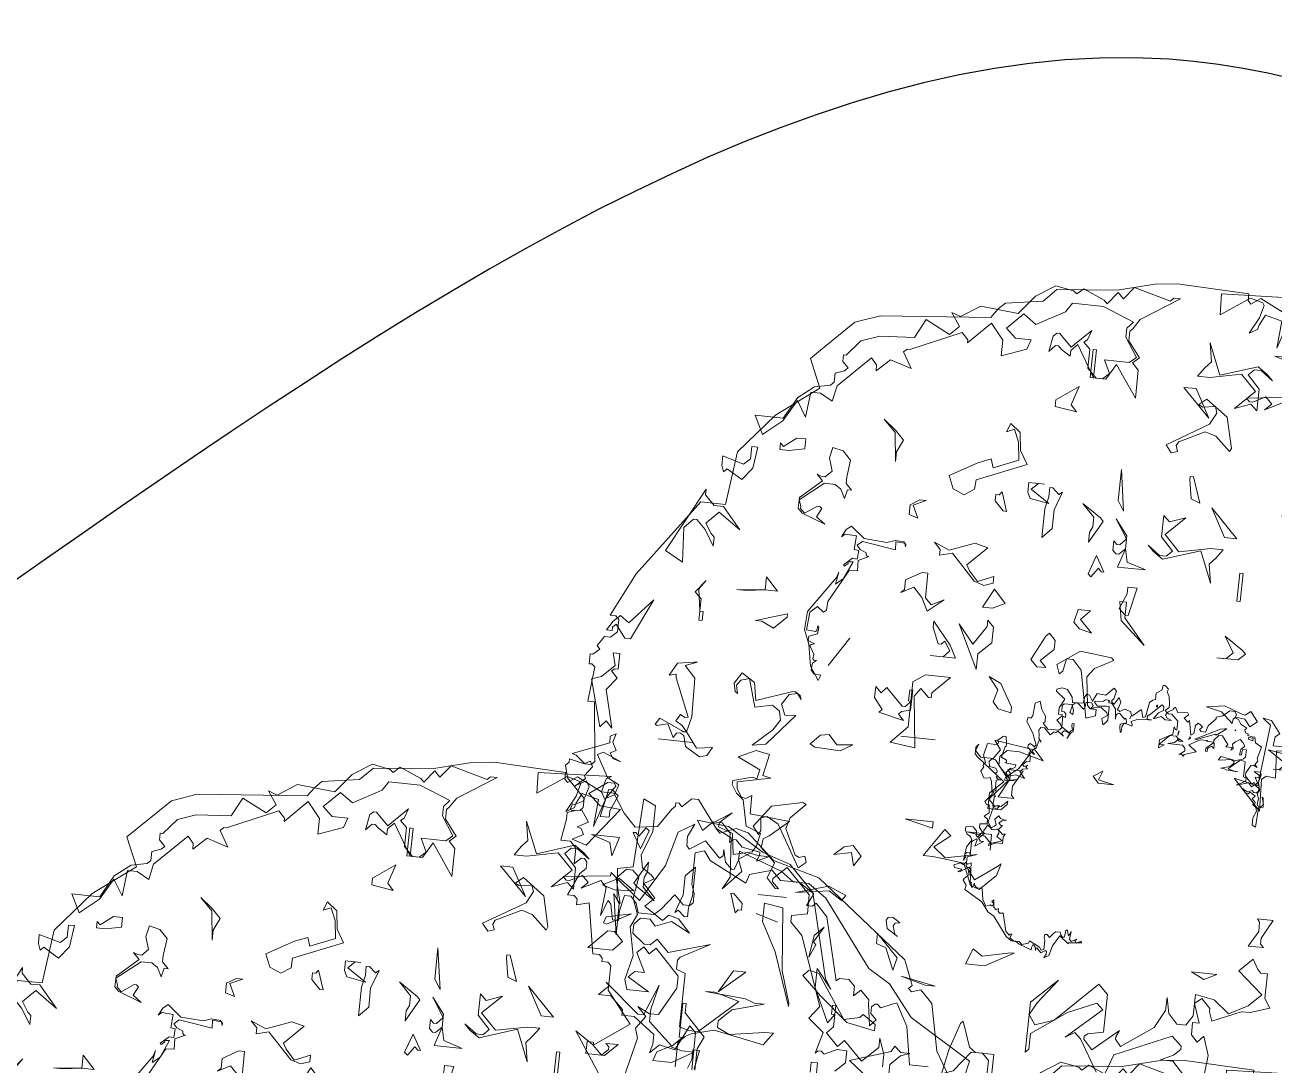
# Model space of a CAD drawing. Header units: metres. Extents: x 329311 to 330425, y 7396637 to 7397287.
# Drawn here: x 329863.161 to 329865.411, y 7397040.535 to 7397042.408 of the extents above; entities that cross this region are included whole.
import ezdxf

# ---------------------------------------------------------------- set-up
doc = ezdxf.new("R2010")
doc.units = ezdxf.units.M
doc.linetypes.add('CACHE2', pattern=[4.7625, 3.175, -1.5875])
doc.layers.get('0').update_dxf_attribs({"lineweight": 18})
doc.layers.add('ARBRE', color=251, linetype='Continuous', lineweight=13)
doc.layers.add('AXES+POTEAUX', color=6, linetype='CACHE2', lineweight=13)
doc.layers.add('VEGETAIS', color=3, linetype='Continuous')
pattern_1 = [(341.96263, (329827.33868, 7397103.38185), (0.0540704, 0.16604302), [0.127, -0.047625]), (71.96263, (329827.33868, 7397103.38185), (-0.16604302, 0.0540704), [0.127, -0.047625])]

# ---------------------------------------------------------------- blocks, each defined once
blk = doc.blocks.new('WMF26', base_point=(0, 0.001))
at = {"color": 85}
for points in [[(7.323, -0.184), (7.359, -0.221), (7.462, -0.147), (7.745, -0.286), (7.883, -0.286), (8.022, -0.496), (8.159, -0.636), (8.407, -0.605), (8.545, -0.395), (8.581, -0.358), (8.581, -0.322), (8.618, -0.322), (8.654, -0.358), (8.756, -0.257), (8.829, -0.257), (9.069, -0.569), (9.105, -0.605), (9.28, -0.533), (9.419, -0.569), (9.732, -0.846), (10.255, -0.984), (11.302, -1.792), (11.412, -2.069), (11.376, -2.105), (11.412, -2.141), (11.514, -2.105), (11.652, -2.243), (11.761, -2.767), (11.973, -3.116)], [(1.175, -9.717), (0.724, -9.055), (0.897, -9.164), (0.934, -9.193), (1.32, -8.917), (1.036, -8.567), (1.036, -8.291), (1, -8.255), (0.934, -8.255), (0.934, -8.218), (0.897, -8.181), (0.825, -8.181), (0.724, -7.621), (0.585, -7.658), (0.585, -7.592), (0.548, -7.556), (0.476, -7.556), (0.585, -7.308), (0.65, -7.243), (0.65, -7.17), (0.621, -7.133), (0.585, -7.133), (0.512, -7.206), (0.512, -7.032), (0.446, -6.959), (0.338, -6.959), (0.374, -6.719), (0.374, -6.646), (0.476, -6.61), (0.512, -6.61), (0.548, -6.573), (0.548, -6.471), (0.338, -6.26), (0.301, -6.122), (0.338, -6.085), (0.338, -6.049), (0.512, -6.085), (0.585, -6.085), (0.621, -6.049), (0.548, -5.387), (0.476, -5.387), (0.512, -5.002), (0.476, -4.972), (0.446, -4.972), (0.446, -4.863), (0.476, -4.863), (0.548, -4.797), (0.512, -4.761), (0.585, -4.652), (0.65, -4.652), (0.724, -4.587), (0.724, -4.448), (0.687, -4.412), (0.621, -4.412), (0.861, -3.924), (1.494, -3.051), (1.771, -3.051), (1.843, -2.454), (2.222, -2.003), (2.681, -1.654), (2.542, -1.334), (2.644, -1.232), (2.994, -0.883), (3.269, -0.781), (4.492, -0.672), (4.565, -0.569), (4.638, -0.496), (5.053, -0.431), (5.191, -0.286), (5.86, -0.221), (6.275, -0.111), (6.522, -0.082), (7.323, -0.111), (7.323, -0.184), (7.323, -0.184)]]:
    blk.add_lwpolyline(points, dxfattribs=at)
at = {"color": 63}
for points in [[(7.745, -0.286), (7.796, -0.374), (7.696, -0.678), (7.721, -0.375), (7.533, -0.326), (7.475, -0.444), (7.462, -0.493), (7.374, -0.544), (7.47, -0.362), (7.506, -0.223), (7.488, -0.192), (7.348, -0.155), (7.03, -0.375), (7.022, -0.143), (7.84, -0.103), (7.784, -0.136), (7.745, -0.286), (7.745, -0.286)], [(6.5, -0.246), (6.573, -0.246), (6.152, -0.522), (6.078, -0.631), (6.049, -0.661), (6.049, -0.77), (6.188, -0.944), (6.116, -1.009), (6.188, -1.083), (6.188, -1.396), (5.94, -1.046), (5.838, -1.221), (5.701, -1.221), (5.489, -0.871), (5.417, -0.944), (5.417, -1.009), (5.315, -0.944), (5.278, -0.908), (5.242, -0.908), (5.176, -0.981), (5.206, -0.806), (5.242, -0.77), (5.278, -0.77), (5.417, -0.908), (5.627, -0.697), (5.59, -0.806), (5.554, -0.835), (5.627, -0.908), (5.627, -1.119), (5.729, -1.221), (5.802, -1.221), (5.874, -1.155), (5.802, -1.009), (6.078, -1.009), (6.152, -0.944), (6.013, -0.734), (6.013, -0.631), (6.078, -0.558), (5.729, -0.42), (5.38, -0.42), (5.315, -0.522), (5.002, -0.697), (4.856, -0.594), (4.681, -0.77), (4.791, -0.871), (4.965, -0.871), (4.929, -0.981), (4.652, -1.083), (4.652, -0.908), (4.507, -0.734), (4.266, -0.981), (4.266, -0.944), (4.194, -0.871), (3.633, -1.119), (3.604, -1.119), (3.568, -1.155), (3.67, -1.33), (3.43, -1.257), (3.284, -1.396), (3.284, -1.33), (3.219, -1.257), (2.869, -1.606), (2.833, -1.781), (2.695, -1.708), (2.586, -1.708), (2.557, -1.992), (2.447, -1.817), (2.309, -2.057), (2.135, -2.203), (2.099, -2.232), (1.996, -2.029), (2.309, -2.029), (2.447, -1.781), (2.622, -1.643), (2.797, -1.606), (2.833, -1.57), (2.833, -1.469), (2.934, -1.432), (2.972, -1.396), (2.905, -1.33), (2.905, -1.257), (2.934, -1.257), (3.081, -1.083), (3.284, -1.009), (3.67, -0.981), (3.779, -0.77), (4.056, -0.908), (4.158, -0.806), (4.056, -0.661), (4.158, -0.697), (4.369, -0.558), (4.791, -0.594), (4.965, -0.384), (5.176, -0.246), (5.38, -0.282), (5.417, -0.311), (5.489, -0.246), (5.729, -0.347), (5.766, -0.384), (5.874, -0.246), (5.94, -0.311), (6.049, -0.173), (6.464, -0.282), (6.5, -0.246), (6.5, -0.246)], [(8.752, -0.781), (8.782, -0.817), (8.956, -0.708), (9.131, -0.883), (9.167, -0.853), (9.167, -0.781), (9.203, -0.919), (9.277, -0.991), (9.306, -0.991), (9.342, -0.883), (9.342, -0.781), (9.83, -0.955), (9.974, -1.057), (10.15, -1.057), (10.353, -1.203), (10.913, -1.931), (11.161, -2.076), (11.438, -2.425), (12.136, -2.84), (12.099, -3.014)], [(11.685, -2.949), (11.474, -2.949), (11.401, -2.527), (11.263, -2.279), (11.088, -2.353), (11.052, -2.317), (11.023, -2.317), (10.986, -2.353), (10.986, -2.425), (11.052, -2.491), (10.986, -2.563), (10.95, -2.317), (10.95, -2.279), (10.848, -2.178), (10.776, -2.25), (10.776, -2.141), (10.703, -2.076), (10.601, -2.076), (10.564, -2.105), (10.389, -1.406), (10.252, -1.268), (10.216, -1.304), (10.15, -1.304), (10.216, -1.167), (10.04, -1.057), (9.83, -1.057), (9.728, -0.955), (9.48, -1.027), (9.451, -1.13), (9.029, -0.919), (8.956, -0.817), (8.855, -0.853), (8.855, -1.203), (8.891, -1.304), (8.891, -1.406), (8.855, -1.442), (8.782, -1.442), (8.679, -1.34), (8.542, -1.516), (8.469, -1.582), (8.294, -1.582), (8.258, -1.479), (8.192, -1.406), (8.12, -1.406), (8.083, -1.582), (8.083, -1.69), (8.017, -1.69), (7.981, -1.516), (7.945, -1.479), (7.879, -1.654), (7.909, -1.34), (7.843, -1.268), (7.632, -1.377), (7.705, -1.304), (7.632, -1.232), (7.494, -1.304), (7.458, -1.304), (7.421, -1.268), (7.945, -1.203), (7.945, -1.167), (8.294, -1.442), (8.542, -1.027), (8.643, -0.643), (8.819, -0.533), (8.752, -0.679), (8.752, -0.781), (8.752, -0.781)], [(5.311, -1.508), (5.551, -1.334), (5.485, -1.545), (5.551, -1.618), (5.311, -1.581), (5.311, -1.508), (5.311, -1.508)], [(7.293, -1.88), (7.122, -1.724), (7.002, -1.689), (6.719, -1.829), (6.697, -1.875), (6.718, -1.937), (6.65, -1.961), (6.582, -1.877), (7.039, -1.6), (7.108, -1.467), (7.084, -1.398), (6.943, -1.417), (6.897, -1.395), (6.98, -1.326), (7.228, -1.502), (7.31, -1.843), (7.293, -1.88), (7.293, -1.88)], [(3.67, -2.131), (3.604, -2.268), (3.604, -2.379), (3.568, -2.057), (3.43, -1.92), (3.568, -2.029), (3.67, -2.131), (3.67, -2.131)], [(4.217, -2.468), (4.52, -2.296), (4.662, -2.238), (4.695, -2.332), (4.971, -2.219), (4.946, -2.019), (4.885, -1.882), (4.799, -1.918), (4.839, -1.823), (4.952, -1.911), (4.978, -2.111), (5.065, -2.258), (4.518, -2.486), (4.513, -2.593), (4.403, -2.665), (4.275, -2.612), (4.217, -2.468), (4.217, -2.468)], [(6.116, -2.203), (6.188, -2.662), (6.116, -2.552), (6.116, -2.203), (6.116, -2.203)], [(6.887, -2.235), (6.887, -2.199), (6.923, -2.199), (7.026, -2.483), (6.923, -2.447), (6.887, -2.235), (6.887, -2.235)], [(9.555, -2.114), (9.272, -2.362), (9.417, -2.114), (9.555, -2.114), (9.555, -2.114)], [(2.586, -2.342), (2.411, -2.379), (2.309, -2.379), (2.309, -2.305), (2.346, -2.342), (2.484, -2.232), (2.586, -2.232), (2.586, -2.342), (2.586, -2.342)], [(3.106, -2.415), (3.082, -2.607), (3.082, -2.677), (3.151, -2.747), (3.106, -2.747), (3.082, -2.845), (3.032, -2.747), (2.963, -2.701), (2.844, -2.701), (2.582, -2.914), (2.607, -2.983), (2.607, -3.008), (2.656, -3.057), (2.794, -2.963), (2.819, -2.963), (2.844, -2.983), (2.794, -3.082), (2.893, -3.152), (2.631, -3.057), (2.582, -3.008), (2.582, -2.889), (2.819, -2.677), (2.75, -2.607), (2.794, -2.627), (2.844, -2.627), (2.913, -2.558), (2.868, -2.415), (2.893, -2.295), (3.013, -2.321), (3.106, -2.415), (3.106, -2.415)], [(9.068, -3.26), (9.068, -2.845), (8.995, -2.772), (8.857, -3.055), (8.682, -3.019), (8.581, -3.121), (8.609, -3.019), (8.609, -2.91), (8.37, -2.736), (8.231, -2.736), (8.231, -2.67), (8.086, -2.532), (7.947, -2.532), (8.056, -2.423), (8.02, -2.387), (8.406, -2.706), (8.471, -2.706), (8.609, -2.357), (8.544, -2.634), (8.544, -2.772), (8.821, -3.019), (8.93, -2.91), (8.893, -2.91), (8.893, -2.532), (8.93, -2.532), (8.93, -2.634), (9.169, -2.882), (9.104, -3.019), (9.104, -3.26)], [(2.033, -2.618), (1.923, -2.756), (1.75, -2.654), (1.712, -2.691), (1.684, -2.618), (1.684, -2.516), (1.923, -2.582), (1.996, -2.516), (1.996, -2.379), (2.062, -2.379), (2.033, -2.618), (2.033, -2.618)], [(5.343, -2.589), (5.343, -2.487), (5.38, -2.487), (5.453, -2.552), (5.489, -2.523), (5.417, -2.728), (5.417, -2.938), (5.315, -3.047), (5.315, -2.728), (5.343, -2.589), (5.343, -2.589)], [(4.755, -2.698), (4.755, -2.625), (4.791, -2.625), (4.82, -2.589), (4.893, -2.8), (4.856, -2.8), (4.755, -2.698), (4.755, -2.698)], [(5.868, -2.873), (5.868, -2.764), (5.729, -2.625), (5.94, -2.764), (5.976, -2.8), (5.838, -3.047), (5.838, -2.938), (5.868, -2.873), (5.868, -2.873)], [(7.163, -2.523), (7.476, -2.836), (7.337, -2.836), (7.163, -2.523), (7.163, -2.523)], [(6.253, -3.076), (6.188, -3.143), (6.152, -3.143), (6.116, -3.106), (6.116, -3.003), (6.152, -3.04), (6.188, -3.04), (6.253, -2.967), (6.116, -2.756), (6.253, -2.931), (6.253, -3.076), (6.253, -3.076)], [(6.675, -3.15), (6.566, -3.076), (6.5, -3.011), (6.639, -3.112), (6.712, -3.112), (6.777, -3.047), (6.639, -2.902), (6.639, -2.662), (6.712, -2.728), (6.886, -2.662), (6.675, -2.873), (6.85, -3.047), (7.199, -2.975), (7.337, -2.975), (7.264, -3.076), (7.199, -3.15), (7.235, -3.36), (7.09, -3.011), (6.675, -3.15), (6.675, -3.15)], [(1.647, -3.076), (1.75, -3.076), (1.959, -3.316), (1.712, -3.143), (1.574, -3.28), (1.647, -3.39), (1.684, -3.426), (1.684, -3.527), (1.574, -3.353), (1.472, -3.251), (1.436, -3.251), (1.335, -3.353), (1.363, -3.739), (1.16, -3.63), (1.538, -2.902), (1.538, -2.967), (1.647, -3.076), (1.647, -3.076)], [(2.857, -4.5), (2.791, -4.345), (2.805, -4.14), (3.087, -3.732), (3.106, -3.667), (3.082, -3.805), (3.164, -3.735), (3.251, -3.539), (3.188, -3.545), (3.199, -3.56), (3.161, -3.595), (3.148, -3.581), (3.241, -3.499), (3.293, -3.503), (3.3, -3.404), (3.248, -3.399), (3.259, -3.247), (3.133, -3.239), (3.093, -3.273), (3.138, -3.189), (3.192, -3.143), (3.349, -3.267), (3.602, -3.284), (3.691, -3.251), (3.791, -3.258), (3.815, -3.286), (3.814, -3.312), (3.803, -3.272), (3.703, -3.265), (3.707, -3.355), (3.408, -3.311), (3.331, -3.302), (3.278, -3.349), (3.315, -3.391), (3.387, -3.423), (3.388, -3.446), (3.4, -3.46), (3.421, -3.461), (3.306, -3.517), (3.311, -3.632), (3.218, -3.638), (3.018, -4.005), (3.012, -4.104), (2.984, -4.129), (2.91, -4.074), (2.829, -4.145), (2.815, -4.344), (2.917, -4.354), (2.931, -4.341), (2.935, -4.289), (2.947, -4.303), (2.94, -4.378), (2.849, -4.413), (2.846, -4.46), (2.918, -4.491), (2.883, -4.502), (2.869, -4.514), (2.924, -4.605), (2.919, -4.657), (2.932, -4.671), (2.959, -4.673), (2.919, -4.708), (2.911, -4.783), (2.946, -4.823), (3.025, -4.829), (3.004, -4.891), (2.901, -4.743), (2.857, -4.5), (2.857, -4.5)], [(5.94, -3.186), (6.041, -3.36), (6.013, -3.36), (5.976, -3.324), (5.904, -3.426), (5.868, -3.397), (5.94, -3.186), (5.94, -3.186)], [(6.253, -3.076), (6.289, -3.222), (6.5, -3.288), (6.188, -3.288), (6.253, -3.076), (6.253, -3.076)], [(6.253, -3.746), (6.326, -3.572), (6.326, -3.498), (6.428, -3.498), (6.362, -3.811), (6.326, -3.811), (6.253, -3.746), (6.253, -3.746)], [(4.848, -3.677), (4.986, -3.823), (4.848, -3.888), (4.739, -3.888), (4.848, -3.677), (4.848, -3.677)], [(6.326, -3.841), (6.573, -4.125), (6.289, -3.877), (6.253, -3.666), (6.326, -3.666), (6.326, -3.841), (6.326, -3.841)], [(2.309, -3.949), (2.099, -3.978), (1.996, -3.978), (2.309, -3.949), (2.309, -3.805), (2.447, -3.949), (2.309, -3.949), (2.309, -3.949)], [(5.838, -3.913), (5.976, -4.052), (5.838, -4.015), (5.766, -3.949), (5.802, -3.805), (5.94, -3.805), (5.838, -3.913), (5.838, -3.913)], [(1.309, -9.513), (1.418, -9.062), (1.382, -8.953), (1.484, -8.814), (1.382, -8.713), (1.52, -8.778), (1.622, -8.778), (1.796, -8.465), (1.796, -8.327), (1.52, -8.043), (1.447, -8.115), (1.382, -8.043), (1.309, -8.115), (1.418, -8.327), (1.309, -8.327), (1.243, -8.393), (1.484, -8.538), (1.243, -8.538), (1.207, -8.429), (1.273, -8.152), (1.207, -7.84), (1.273, -7.694), (1.207, -7.519), (1.243, -7.279), (1.171, -7.206), (1.097, -7.206), (0.996, -7.315), (1.069, -7.592), (1.032, -7.556), (0.996, -7.206), (1.171, -7.17), (1.207, -6.405), (1.345, -6.471), (1.345, -6.755), (1.243, -7.032), (1.273, -7.17), (1.382, -7.243), (1.418, -7.279), (1.309, -7.344), (1.447, -7.491), (1.345, -7.592), (1.556, -7.73), (1.622, -7.664), (1.731, -7.694), (1.869, -7.84), (1.658, -7.73), (1.484, -7.803), (1.418, -7.73), (1.309, -7.73), (1.243, -7.803), (1.243, -7.905), (1.382, -8.014), (1.447, -8.014), (1.52, -7.942), (1.658, -8.079), (2.117, -7.942), (1.796, -8.115), (1.768, -8.152), (1.768, -8.255), (1.869, -8.291), (1.869, -8.887), (1.971, -8.917), (2.081, -8.917), (2.465, -8.567), (2.495, -8.538), (2.219, -8.465), (2.117, -8.465), (2.568, -8.502), (2.669, -8.538), (2.779, -8.538), (2.429, -8.641), (2.291, -8.778), (2.291, -8.851), (2.429, -8.917), (2.815, -8.851), (2.916, -8.851), (2.815, -8.989), (2.255, -8.887), (2.007, -8.953), (1.941, -8.989), (1.869, -9.062), (1.869, -9.338)], [(2.007, -9.338), (2.044, -9.237), (2.044, -9.128), (2.117, -9.128), (2.081, -9.338)], [(3.367, -9.237), (3.367, -9.128), (3.441, -9.128), (3.441, -9.237)], [(4.103, -9.302), (3.79, -9.062), (4.241, -8.917), (4.277, -8.851), (4.35, -8.917), (4.452, -8.917), (4.35, -8.953), (4.241, -9.062), (4.241, -9.164)], [(1.611, -4.262), (1.647, -4.262), (1.647, -4.364), (1.611, -4.364), (1.611, -4.125), (1.538, -4.052), (1.647, -3.913), (1.574, -4.015), (1.611, -4.262), (1.611, -4.262)], [(4.672, -4.31), (4.811, -4.099), (4.811, -4.027), (4.884, -4.099), (4.884, -4.273), (4.739, -4.412), (4.739, -4.587), (4.499, -4.099), (4.672, -4.31), (4.672, -4.31)], [(7.494, -4.177), (7.566, -4.104), (7.458, -3.929), (7.668, -4.068), (7.705, -4.104), (7.632, -4.177), (7.392, -4.177), (7.494, -4.177), (7.494, -4.177)], [(4.36, -4.485), (4.425, -4.412), (4.36, -4.31), (4.324, -4.346), (4.288, -4.346), (4.215, -4.172), (4.215, -4.099), (4.425, -4.346), (4.499, -4.485), (4.215, -4.485), (4.36, -4.485), (4.36, -4.485)], [(5.335, -4.412), (5.473, -4.136), (5.51, -4.099), (5.582, -4.172), (5.582, -4.273), (5.437, -4.412), (5.51, -4.485), (5.408, -4.485), (5.335, -4.412), (5.335, -4.412)], [(0.811, -4.648), (0.701, -4.503), (0.664, -4.54), (0.664, -4.576), (0.599, -4.576), (0.664, -4.474), (0.738, -4.401), (0.84, -4.474), (1.087, -4.19), (0.876, -4.648), (0.811, -4.648), (0.811, -4.648)], [(3.304, -4.387), (3.097, -4.713), (3.304, -4.387), (3.304, -4.387)], [(4.889, -6.482), (4.871, -6.442), (4.83, -6.422), (4.81, -6.382), (4.81, -6.342), (4.86, -6.332), (4.889, -6.332), (4.931, -6.372), (4.931, -6.422), (4.95, -6.442), (5, -6.382), (4.96, -6.332), (4.96, -6.292), (5.04, -6.282), (5.04, -6.232), (5, -6.2), (5.05, -6.16), (5.04, -6.069), (5.011, -6.069), (4.989, -6.04), (5.061, -5.948), (5.04, -5.808), (5.021, -5.768), (4.981, -5.779), (4.95, -5.779), (4.91, -5.707), (4.939, -5.656), (4.931, -5.646), (4.931, -5.627), (4.95, -5.606), (4.921, -5.527), (4.95, -5.395), (5.05, -5.395), (5.071, -5.376), (5.061, -5.345), (5.121, -5.295), (5.151, -5.295), (5.161, -5.376), (5.161, -5.406), (5.151, -5.406), (5.121, -5.527), (5.182, -5.556), (5.182, -5.577), (5.171, -5.588), (5.291, -5.596), (5.283, -5.627), (5.252, -5.646), (5.241, -5.646), (5.233, -5.638), (5.212, -5.667), (5.191, -5.689), (5.212, -5.729), (5.323, -5.638), (5.423, -5.477), (5.423, -5.445), (5.442, -5.426), (5.403, -5.387), (5.403, -5.366), (5.423, -5.345), (5.464, -5.366), (5.473, -5.376), (5.492, -5.356), (5.442, -5.225), (5.363, -5.104), (5.373, -5.054), (5.403, -5.063), (5.423, -5.035), (5.434, -4.892), (5.484, -4.863), (5.514, -4.953), (5.564, -5.024), (5.564, -5.085), (5.543, -5.104), (5.603, -5.164), (5.725, -5.164), (5.755, -5.135), (5.736, -5.093), (5.694, -5.054), (5.744, -5.003), (5.744, -4.984), (5.705, -4.984), (5.705, -4.913), (5.755, -4.812), (5.655, -4.732), (5.655, -4.712), (5.715, -4.69), (5.776, -4.701), (5.836, -4.783), (5.845, -4.842), (5.966, -4.834), (5.976, -4.762), (5.995, -4.732), (6.027, -4.741), (6.066, -4.802), (6.107, -4.712), (6.208, -4.722), (6.289, -4.632), (6.318, -4.662), (6.298, -4.751), (6.279, -4.772), (6.279, -4.791), (6.308, -4.812), (6.358, -4.732), (6.379, -4.783), (6.358, -4.853), (6.348, -4.863), (6.379, -4.884), (6.429, -4.853), (6.498, -4.873), (6.519, -4.923), (6.61, -4.842), (6.62, -4.842), (6.641, -4.923), (6.671, -4.913), (6.7, -4.751), (6.731, -4.722), (6.76, -4.712), (6.76, -4.64), (6.821, -4.601), (6.832, -4.55), (6.842, -4.54), (6.861, -4.55), (6.892, -4.582), (6.882, -4.611), (6.911, -4.662), (6.922, -4.751), (6.922, -4.783), (6.882, -4.822), (6.901, -4.842), (6.972, -4.802), (6.972, -4.791), (6.993, -4.772), (7.023, -4.834), (7.102, -4.822), (7.134, -4.822), (7.144, -4.834), (7.144, -4.842), (7.102, -4.884), (7.144, -4.923), (7.163, -4.903), (7.194, -5.063), (7.224, -5.043), (7.234, -4.953), (7.263, -4.923), (7.284, -4.934), (7.314, -4.963), (7.284, -4.993), (7.303, -5.013), (7.353, -5.013), (7.374, -4.942), (7.454, -4.853), (7.454, -4.834), (7.526, -4.812), (7.597, -4.751), (7.655, -4.751), (7.677, -4.783), (7.666, -4.822), (7.705, -4.834), (7.737, -4.884), (7.806, -4.923), (7.787, -4.942), (7.798, -4.974), (7.827, -4.984), (7.827, -5.003), (7.877, -5.013), (7.907, -5.013), (7.918, -5.074), (7.989, -5.114), (7.957, -5.244), (7.968, -5.276), (7.938, -5.315), (7.968, -5.345), (7.928, -5.326), (7.899, -5.326), (7.848, -5.416), (7.848, -5.456), (7.928, -5.538), (7.949, -5.516), (7.968, -5.538), (7.989, -5.516), (7.957, -5.456), (7.989, -5.456), (8.008, -5.437), (7.938, -5.395), (8.008, -5.395), (8.018, -5.426), (7.999, -5.506), (8.018, -5.596), (7.999, -5.638), (8.018, -5.689), (8.008, -5.757), (8.028, -5.779), (8.05, -5.779), (8.078, -5.748), (8.058, -5.667), (8.068, -5.678), (8.078, -5.779), (8.028, -5.79), (8.018, -6.009), (7.978, -5.99), (7.978, -5.908), (8.008, -5.829), (7.999, -5.79), (7.968, -5.768), (7.957, -5.757), (7.989, -5.739), (7.949, -5.697), (7.978, -5.667), (7.918, -5.627), (7.899, -5.646), (7.867, -5.638), (7.827, -5.596), (7.888, -5.627), (7.938, -5.606), (7.957, -5.627), (7.989, -5.627), (8.008, -5.606), (8.008, -5.577), (7.968, -5.546), (7.949, -5.546), (7.928, -5.566), (7.888, -5.527), (7.756, -5.566), (7.848, -5.516), (7.856, -5.506), (7.856, -5.477), (7.827, -5.466), (7.827, -5.295), (7.798, -5.287), (7.766, -5.287), (7.655, -5.387), (7.647, -5.395), (7.727, -5.416), (7.756, -5.416), (7.626, -5.406), (7.597, -5.395), (7.565, -5.395), (7.666, -5.366), (7.705, -5.326), (7.705, -5.305), (7.666, -5.287), (7.555, -5.305), (7.526, -5.305), (7.555, -5.265), (7.716, -5.295), (7.787, -5.276), (7.806, -5.265), (7.827, -5.244), (7.827, -5.164), (7.787, -5.164), (7.777, -5.193), (7.777, -5.225), (7.756, -5.225), (7.766, -5.164), (7.806, -5.124), (7.777, -5.085), (7.747, -5.054), (7.697, -5.085), (7.666, -5.114), (7.677, -5.164), (7.655, -5.185), (7.666, -5.154), (7.597, -5.154), (7.616, -5.124), (7.547, -5.035), (7.505, -5.035), (7.454, -5.093), (7.465, -5.143), (7.465, -5.185), (7.435, -5.164), (7.403, -5.185), (7.395, -5.193), (7.395, -5.225), (7.374, -5.225), (7.374, -5.193), (7.454, -5.124), (7.454, -5.114), (7.374, -5.114), (7.384, -5.104), (7.303, -5.104), (7.184, -5.175), (7.274, -5.244), (7.144, -5.287), (7.134, -5.305), (7.113, -5.287), (7.084, -5.287), (7.113, -5.276), (7.144, -5.244), (7.144, -5.214), (7.113, -5.185), (6.951, -5.185), (7.023, -5.164), (7.052, -5.135), (7.052, -5.114), (7.034, -5.093), (6.961, -5.093), (6.851, -5.204), (6.911, -5.204), (6.851, -5.244), (6.851, -5.154), (6.993, -5.074), (7.001, -4.993), (7.023, -5.024), (7.034, -5.024), (7.034, -4.923), (6.961, -4.853), (6.922, -4.853), (6.911, -4.842), (6.892, -4.873), (6.911, -4.903), (6.961, -4.923), (6.892, -4.923), (6.842, -4.892), (6.771, -4.923), (6.76, -4.923), (6.81, -4.853), (6.861, -4.822), (6.861, -4.783), (6.842, -4.762), (6.71, -4.892), (6.7, -4.892), (6.691, -4.903), (6.691, -4.934), (6.71, -4.942), (6.741, -4.942), (6.581, -4.953), (6.519, -4.984), (6.53, -5.013), (6.53, -5.035), (6.469, -5.013), (6.44, -5.013), (6.419, -5.054), (6.419, -5.114), (6.408, -5.114), (6.398, -5.054), (6.398, -5.024), (6.469, -5.003), (6.458, -4.963), (6.448, -4.953), (6.44, -4.963), (6.379, -4.903), (6.358, -4.913), (6.34, -4.934), (6.34, -4.974), (6.329, -4.863), (6.289, -4.812), (6.279, -4.802), (6.247, -4.802), (6.247, -4.791), (6.258, -4.783), (6.239, -4.772), (6.208, -4.772), (6.189, -4.791), (6.097, -4.802), (6.088, -4.812), (6.128, -4.853), (6.228, -4.842), (6.258, -4.842), (6.258, -4.993), (6.239, -5.024), (6.208, -5.054), (6.189, -4.984), (6.247, -4.942), (6.239, -4.913), (6.167, -4.863), (6.088, -4.873), (6.077, -4.884), (6.056, -4.884), (6.077, -4.853), (6.056, -4.822), (5.995, -4.822), (5.987, -4.884), (5.976, -4.892), (5.976, -4.903), (5.906, -4.842), (5.876, -4.842), (5.845, -4.873), (5.865, -4.923), (5.865, -4.974), (5.826, -4.953), (5.845, -4.884), (5.845, -4.863), (5.755, -4.863), (5.736, -4.884), (5.736, -4.953), (5.765, -4.953), (5.786, -4.974), (5.786, -5.013), (5.755, -5.003), (5.755, -5.124), (5.836, -5.175), (5.845, -5.175), (5.876, -5.143), (5.865, -5.104), (5.865, -5.074), (5.887, -5.074), (5.887, -5.164), (5.865, -5.175), (5.826, -5.244), (5.845, -5.204), (5.845, -5.185), (5.794, -5.164), (5.786, -5.164), (5.765, -5.185), (5.765, -5.204), (5.786, -5.225), (5.715, -5.175), (5.694, -5.193), (5.675, -5.185), (5.636, -5.225), (5.564, -5.154), (5.524, -5.154), (5.503, -5.185), (5.514, -5.244), (5.514, -5.276), (5.543, -5.315), (5.524, -5.287), (5.492, -5.395), (5.484, -5.387), (5.453, -5.426), (5.484, -5.456), (5.473, -5.456), (5.453, -5.437), (5.434, -5.456), (5.442, -5.516), (5.442, -5.546), (5.403, -5.546), (5.363, -5.588), (5.384, -5.606), (5.423, -5.588), (5.403, -5.606), (5.423, -5.627), (5.373, -5.638), (5.342, -5.667), (5.384, -5.718), (5.403, -5.739), (5.302, -5.707), (5.222, -5.729), (5.202, -5.748), (5.202, -5.757), (5.222, -5.779), (5.313, -5.757), (5.273, -5.779), (5.182, -5.779), (5.191, -5.748), (5.202, -5.739), (5.061, -5.566), (5.021, -5.556), (4.989, -5.588), (5, -5.646), (5.071, -5.656), (5.09, -5.689), (5.09, -5.707), (5.082, -5.707), (5.071, -5.718), (5.1, -5.739), (5.09, -5.748), (5.09, -5.757), (5.111, -5.779), (5.14, -5.779), (5.09, -5.79), (5.09, -5.869), (5.1, -5.879), (5.1, -5.908), (5.082, -5.908), (5.071, -5.919), (5.1, -5.969), (5.09, -5.969), (5.082, -6.049), (5.082, -6.08), (5.09, -6.09), (5.132, -6.069), (5.161, -6.069), (5.132, -6.1), (5.09, -6.1), (5.05, -6.26), (5.071, -6.3), (5.09, -6.321), (5.121, -6.3), (5.14, -6.282), (5.121, -6.221), (5.161, -6.181), (5.182, -6.21), (5.222, -6.221), (5.252, -6.221), (5.202, -6.232), (5.171, -6.26), (5.191, -6.282), (5.212, -6.282), (5.191, -6.311), (5.171, -6.332), (5.222, -6.382), (5.252, -6.372), (5.233, -6.411), (5.233, -6.482), (5.161, -6.482), (5.082, -6.523), (5.082, -6.501), (5.212, -6.461), (5.222, -6.451), (5.161, -6.411), (5.182, -6.372), (5.182, -6.35), (5.161, -6.332), (5.132, -6.342), (5.1, -6.342), (5.05, -6.292), (5.011, -6.361), (5.011, -6.382), (5.021, -6.392), (4.96, -6.451), (4.989, -6.482), (5.021, -6.482), (4.931, -6.544), (4.95, -6.472), (4.939, -6.461), (4.91, -6.482), (4.889, -6.501), (4.889, -6.652), (4.881, -6.624), (4.849, -6.624), (4.83, -6.644), (4.839, -6.674), (4.821, -6.713), (4.839, -6.563), (4.889, -6.482), (4.889, -6.482)], [(4.052, -5.301), (4.052, -4.796), (4.183, -4.704), (4.466, -4.704), (4.275, -4.895), (4.275, -4.954), (4.243, -4.954), (4.15, -4.863), (4.085, -4.954), (4.15, -5.524), (3.87, -5.491), (4.052, -5.301), (4.052, -5.301)], [(0.774, -4.998), (0.738, -4.998), (0.701, -5.027), (0.774, -5.1), (0.664, -5.237), (0.774, -5.659), (0.701, -5.587), (0.636, -5.659), (0.49, -5.136), (0.599, -5.1), (0.738, -4.961), (0.701, -4.823), (0.774, -4.823), (0.774, -4.998), (0.774, -4.998)], [(1.644, -5.44), (1.605, -5.613), (1.735, -5.783), (1.911, -5.757), (1.856, -5.852), (1.776, -5.874), (1.61, -5.777), (1.577, -5.658), (1.532, -5.631), (1.493, -5.642), (1.464, -5.693), (1.386, -5.547), (1.268, -5.579), (1.247, -5.567), (1.291, -5.492), (1.547, -5.606), (1.567, -5.617), (1.605, -5.613), (1.548, -5.547), (1.473, -5.503), (1.517, -5.427), (1.567, -5.456), (1.605, -5.451), (1.427, -5.026), (1.421, -4.988), (1.344, -5.005), (1.426, -4.864), (1.605, -4.833), (1.643, -4.828), (1.511, -4.88), (1.632, -5.009), (1.644, -5.44), (1.644, -5.44)], [(6.792, -4.791), (6.782, -4.791), (6.782, -4.772), (6.792, -4.772), (6.792, -4.791), (6.792, -4.791)], [(2.348, -5.686), (2.558, -5.492), (2.632, -5.375), (2.61, -5.275), (2.524, -5.219), (2.333, -5.262), (2.238, -4.951), (2.144, -4.977), (2.104, -5.039), (2.125, -5.128), (2.094, -5.11), (2.074, -5.019), (2.152, -4.896), (2.3, -4.99), (2.337, -5.187), (2.719, -5.05), (2.758, -5.041), (2.82, -5.08), (2.835, -5.124), (2.789, -5.061), (2.699, -5.081), (2.625, -5.197), (2.672, -5.314), (2.796, -5.307), (2.495, -5.658), (2.348, -5.686), (2.348, -5.686)], [(3.746, -5.138), (3.648, -5.014), (3.648, -4.89), (3.713, -4.956), (3.772, -4.89), (3.963, -5.079), (3.996, -5.079), (4.061, -5.014), (4.028, -5.014), (4.028, -4.89), (4.061, -4.89), (4.061, -5.112), (3.963, -5.138), (3.93, -5.171), (3.996, -5.236), (3.713, -5.171), (3.746, -5.138), (3.746, -5.138)], [(6.498, -4.953), (6.508, -4.923), (6.498, -4.953), (6.498, -4.953)], [(7.515, -4.963), (7.565, -4.953), (7.586, -4.953), (7.476, -5.035), (7.465, -5.024), (7.263, -5.104), (7.244, -5.104), (7.515, -4.963), (7.515, -4.963)], [(7.686, -4.963), (7.677, -4.953), (7.686, -4.963), (7.686, -4.963)], [(7.062, -5.035), (7.052, -5.085), (7.052, -5.035), (7.062, -5.035), (7.062, -5.035)], [(7.062, -5.135), (7.062, -5.114), (7.113, -5.143), (7.073, -5.143), (7.062, -5.135), (7.062, -5.135)], [(7.184, -5.085), (7.194, -5.093), (7.174, -5.114), (7.184, -5.104), (7.184, -5.085), (7.184, -5.085)], [(7.837, -5.024), (7.888, -5.024), (7.888, -5.054), (7.837, -5.043), (7.837, -5.024), (7.837, -5.024)], [(3.044, -5.636), (2.989, -5.601), (3.091, -5.494), (3.187, -5.478), (3.284, -5.583), (3.46, -5.566), (3.329, -5.646), (3.044, -5.636), (3.044, -5.636)], [(5.242, -5.762), (5.242, -5.697), (5.206, -5.659), (5.38, -5.659), (5.278, -5.835), (5.278, -5.936), (5.307, -5.972), (5.133, -5.972), (5.242, -5.762), (5.242, -5.762)], [(6.16, -5.631), (6.261, -5.566), (6.225, -5.668), (6.4, -5.705), (6.225, -5.705), (6.16, -5.631), (6.16, -5.631)], [(0.582, -6.871), (0.548, -6.807), (0.504, -6.794), (0.624, -6.729), (0.535, -6.601), (0.429, -6.618), (0.405, -6.61), (0.426, -6.542), (0.45, -6.549), (0.538, -6.501), (0.588, -6.335), (0.554, -6.272), (0.432, -6.341), (0.54, -6.246), (0.524, -6.215), (0.602, -6.111), (0.573, -6.049), (0.51, -6.083), (0.408, -5.999), (0.364, -5.986), (0.768, -5.826), (0.764, -5.75), (0.827, -5.716), (0.799, -5.813), (0.846, -5.902), (0.783, -5.936), (0.818, -5.995), (0.911, -6.023), (0.709, -5.935), (0.645, -5.969), (0.78, -6.212), (0.914, -6.279), (0.878, -6.396), (0.784, -6.447), (0.882, -6.296), (0.865, -6.264), (0.79, -6.268), (0.592, -6.41), (0.732, -6.533), (0.961, -6.549), (0.622, -6.984), (0.461, -6.936), (0.582, -6.871), (0.582, -6.871)], [(1.298, -5.725), (1.684, -5.725), (1.298, -5.725), (1.298, -5.725)], [(3.012, -6.279), (2.853, -6.447), (2.817, -6.568), (2.951, -6.852), (2.997, -6.876), (3.059, -6.854), (3.082, -6.923), (2.998, -6.991), (2.727, -6.529), (2.596, -6.457), (2.527, -6.48), (2.543, -6.621), (2.52, -6.667), (2.453, -6.582), (2.632, -6.338), (2.975, -6.261), (3.012, -6.279), (3.012, -6.279)], [(3.572, -6.759), (3.38, -6.801), (3.485, -6.703), (3.58, -6.678), (3.683, -6.787), (3.609, -6.903), (3.572, -6.759), (3.572, -6.759)], [(5.845, -7.629), (5.836, -7.619), (5.786, -7.65), (5.736, -7.6), (5.725, -7.608), (5.725, -7.629), (5.715, -7.589), (5.694, -7.569), (5.686, -7.569), (5.675, -7.6), (5.675, -7.629), (5.534, -7.579), (5.492, -7.55), (5.442, -7.55), (5.384, -7.508), (5.222, -7.298), (5.151, -7.256), (5.071, -7.155), (4.871, -7.036), (4.881, -6.986), (4.839, -6.936), (4.849, -6.914), (4.9, -6.864), (4.889, -6.834), (4.91, -6.814), (4.91, -6.803), (4.889, -6.784), (4.789, -6.845), (4.77, -6.845), (4.81, -6.824), (4.81, -6.814), (4.729, -6.803), (4.719, -6.774), (4.789, -6.745), (4.83, -6.764), (4.849, -6.734), (4.871, -6.753), (4.91, -6.734), (4.921, -6.955), (4.931, -6.946), (4.939, -6.997), (4.95, -7.005), (4.971, -6.955), (4.971, -6.976), (5, -7.005), (5.061, -7.005), (5.082, -7.126), (5.121, -7.197), (5.171, -7.176), (5.182, -7.187), (5.191, -7.187), (5.202, -7.176), (5.202, -7.155), (5.182, -7.137), (5.202, -7.116), (5.212, -7.187), (5.212, -7.197), (5.241, -7.226), (5.263, -7.206), (5.263, -7.237), (5.283, -7.256), (5.313, -7.256), (5.323, -7.248), (5.373, -7.449), (5.413, -7.489), (5.423, -7.478), (5.442, -7.478), (5.423, -7.519), (5.473, -7.55), (5.534, -7.55), (5.564, -7.579), (5.636, -7.558), (5.644, -7.528), (5.765, -7.589), (5.786, -7.619), (5.815, -7.608), (5.815, -7.508), (5.805, -7.478), (5.805, -7.449), (5.815, -7.439), (5.836, -7.439), (5.865, -7.468), (5.906, -7.418), (5.926, -7.399), (5.976, -7.399), (5.987, -7.428), (6.006, -7.449), (6.027, -7.449), (6.037, -7.399), (6.037, -7.368), (6.056, -7.368), (6.066, -7.418), (6.077, -7.428), (6.097, -7.378), (6.088, -7.468), (6.107, -7.489), (6.167, -7.458), (6.147, -7.478), (6.167, -7.5), (6.208, -7.478), (6.218, -7.478), (6.228, -7.489), (6.077, -7.508), (6.077, -7.519), (5.976, -7.439), (5.906, -7.558), (5.876, -7.669), (5.826, -7.7), (5.845, -7.658), (5.845, -7.629), (5.845, -7.629)], [(3.37, -7.209), (2.999, -7.265), (3.359, -7.159), (3.557, -7.241), (3.518, -7.302), (3.37, -7.209), (3.37, -7.209)], [(1.028, -7.314), (1.205, -7.435), (0.989, -7.447), (0.85, -7.405), (1.028, -7.314), (1.028, -7.314)], [(4.177, -7.636), (4.054, -7.558), (4.034, -7.467), (4.053, -7.437), (4.103, -7.426), (4.189, -7.481), (4.139, -7.491), (4.12, -7.523), (4.145, -7.616), (4.177, -7.636), (4.177, -7.636)], [(0.927, -7.754), (1.204, -7.693), (0.941, -7.835), (0.906, -7.825), (0.927, -7.754), (0.927, -7.754)], [(3.349, -8.135), (3.681, -8.618), (3.855, -8.575), (3.889, -8.537), (4.032, -8.634), (4.034, -8.707), (3.719, -8.646), (3.396, -8.381), (3.176, -8.178), (3.239, -8.11), (3.349, -8.135), (3.349, -8.135)]]:
    blk.add_lwpolyline(points, dxfattribs=at)
at = {"color": 106}
for points in [[(7.934, -0.311), (7.861, -0.486), (7.861, -0.558), (7.759, -0.558), (7.825, -0.246), (7.861, -0.246), (7.934, -0.311), (7.934, -0.311)], [(9.607, -0.77), (9.92, -0.871), (10.204, -1.155), (10.444, -2.094), (10.517, -2.203), (10.342, -1.992), (10.342, -2.203), (10.517, -2.582), (10.59, -2.48), (10.553, -2.48), (10.553, -2.379), (10.59, -2.379), (10.59, -2.618), (10.517, -2.691), (10.655, -2.829), (10.728, -2.756), (10.939, -2.967), (11.114, -2.793), (11.114, -2.691), (11.179, -2.866), (11.179, -3.003)], [(10.655, -3.106), (10.765, -3.003), (10.765, -2.866), (10.655, -2.866), (10.517, -2.931), (10.481, -2.902), (10.444, -2.902), (10.415, -2.931), (10.481, -2.691), (10.306, -2.552), (10.415, -2.407), (10.132, -1.643), (9.993, -1.505), (9.993, -1.432), (10.168, -1.396), (10.168, -1.185), (9.891, -0.908), (9.746, -1.046), (9.746, -1.083), (9.819, -1.155), (9.783, -1.155), (9.68, -1.046), (9.746, -0.871), (9.68, -0.806), (9.542, -0.871), (9.571, -0.806), (9.571, -0.77), (9.368, -0.734), (9.295, -0.661), (9.259, -0.661), (9.221, -0.697), (9.221, -0.594), (9.12, -0.486), (9.018, -0.486), (8.909, -0.594), (8.844, -0.486), (9.192, -0.522), (9.607, -0.77), (9.607, -0.77)], [(8.246, -0.871), (8.145, -0.697), (8.174, -0.697), (8.21, -0.734), (8.283, -0.631), (8.32, -0.661), (8.246, -0.871), (8.246, -0.871)], [(7.512, -0.908), (7.621, -0.981), (7.686, -1.046), (7.548, -0.944), (7.476, -0.944), (7.41, -1.009), (7.548, -1.155), (7.548, -1.396), (7.476, -1.33), (7.3, -1.396), (7.512, -1.185), (7.337, -1.009), (6.988, -1.083), (6.85, -1.083), (6.922, -0.981), (6.988, -0.908), (6.951, -0.697), (7.097, -1.046), (7.512, -0.908), (7.512, -0.908)], [(7.934, -0.981), (7.898, -0.835), (7.686, -0.77), (7.999, -0.77), (7.934, -0.981), (7.934, -0.981)], [(5.701, -1.221), (5.664, -1.221), (5.664, -0.908), (5.701, -0.908), (5.701, -1.221), (5.701, -1.221)], [(8.32, -1.185), (8.32, -1.293), (8.458, -1.432), (8.246, -1.293), (8.21, -1.257), (8.349, -1.009), (8.349, -1.119), (8.32, -1.185), (8.32, -1.185)], [(8.844, -1.469), (8.844, -1.57), (8.808, -1.57), (8.734, -1.505), (8.698, -1.534), (8.77, -1.33), (8.77, -1.119), (8.873, -1.009), (8.873, -1.33), (8.844, -1.469), (8.844, -1.469)], [(7.025, -1.534), (6.712, -1.221), (6.85, -1.221), (7.025, -1.534), (7.025, -1.534)], [(9.433, -1.358), (9.433, -1.432), (9.397, -1.432), (9.368, -1.469), (9.295, -1.257), (9.331, -1.257), (9.433, -1.358), (9.433, -1.358)], [(9.956, -2.057), (10.066, -2.407), (10.066, -2.444), (9.855, -1.853), (9.68, -1.534), (9.68, -1.33), (9.891, -1.358), (9.956, -2.057), (9.956, -2.057)], [(8.073, -1.853), (7.999, -1.396), (8.073, -1.505), (8.073, -1.853), (8.073, -1.853)], [(11.179, -1.92), (11.078, -1.68), (10.968, -1.643), (10.968, -1.534), (11.216, -1.781), (11.179, -1.92), (11.179, -1.92)], [(5.105, -2.563), (5.105, -2.454), (5.28, -2.454), (5.214, -2.454), (5.141, -2.527), (5.352, -2.665), (5.141, -2.629), (5.105, -2.563), (5.105, -2.563)], [(3.816, -2.84), (3.919, -2.775), (3.991, -2.775), (3.853, -2.84), (3.919, -2.978), (3.816, -2.949), (3.816, -2.84), (3.816, -2.84)], [(4.341, -3.328), (4.202, -3.364), (4.202, -3.298), (4.13, -3.226), (4.304, -3.298), (4.581, -3.19), (4.726, -3.226), (4.515, -3.437), (4.551, -3.502), (4.653, -3.612), (4.829, -3.538), (4.829, -3.612), (4.726, -3.648), (4.617, -3.612), (4.341, -3.328), (4.341, -3.328)], [(7.548, -3.215), (7.585, -3.215), (7.585, -3.527), (7.548, -3.527), (7.548, -3.215), (7.548, -3.215)], [(3.955, -3.749), (3.816, -3.823), (3.853, -3.786), (3.853, -3.677), (4.028, -3.576), (4.094, -3.576), (4.094, -3.851), (4.166, -3.924), (4.304, -3.851), (4.13, -3.997), (4.056, -3.851), (3.955, -3.749), (3.955, -3.749)], [(2.447, -4.364), (2.309, -4.299), (2.237, -4.299), (2.586, -4.19), (2.586, -4.226), (2.447, -4.364), (2.447, -4.364)], [(6.253, -4.328), (6.049, -4.438), (5.976, -4.54), (6.013, -4.853), (6.049, -4.889), (6.116, -4.889), (6.116, -4.961), (6.013, -4.998), (5.904, -4.474), (5.802, -4.364), (5.729, -4.364), (5.701, -4.503), (5.664, -4.54), (5.627, -4.438), (5.874, -4.262), (6.224, -4.299), (6.253, -4.328), (6.253, -4.328)], [(5.176, -4.961), (5.176, -5.027), (5.03, -4.998), (4.965, -4.925), (5.002, -4.786), (4.893, -4.648), (5.03, -4.713), (5.176, -4.961), (5.176, -4.961)], [(7.728, -4.768), (7.774, -4.778), (7.831, -4.732), (7.918, -4.84), (7.838, -4.904), (7.775, -4.824), (7.672, -4.813), (7.644, -4.837), (7.639, -4.888), (7.506, -4.77), (7.334, -4.732), (7.534, -4.701), (7.728, -4.768), (7.728, -4.768)], [(8.18, -4.945), (8.13, -4.986), (8.12, -5.088), (8.343, -5.086), (8.371, -5.063), (8.35, -5.21), (8.401, -5.216), (8.437, -5.365), (8.285, -5.132), (8.161, -5.139), (8.18, -5.441), (8.078, -5.431), (8.027, -5.472), (8.042, -5.825), (7.725, -5.492), (7.943, -5.54), (7.994, -5.546), (8.066, -4.861), (7.975, -4.793), (8.071, -4.809), (8.18, -4.945), (8.18, -4.945)], [(8.32, -5.237), (8.32, -5.347), (8.145, -5.347), (8.21, -5.347), (8.283, -5.275), (8.073, -5.136), (8.283, -5.172), (8.32, -5.237), (8.32, -5.237)], [(3.983, -5.412), (4.369, -5.412), (3.983, -5.412), (3.983, -5.412)], [(5.59, -5.521), (5.315, -5.449), (5.176, -5.449), (5.103, -5.521), (5.103, -5.623), (5.242, -5.762), (5.03, -6.009), (5.103, -6.074), (5.176, -6.074), (5.242, -6.009), (5.242, -6.046), (5.176, -6.111), (5.03, -6.111), (5.03, -5.936), (5.176, -5.799), (4.856, -5.551), (4.827, -5.521), (4.827, -5.449), (4.856, -5.412), (4.827, -5.485), (4.893, -5.551), (5.03, -5.551), (5.103, -5.449), (5.03, -5.347), (5.489, -5.412), (5.59, -5.521), (5.59, -5.521)], [(2.55, -5.769), (2.5, -6.01), (2.591, -6.029), (2.223, -6.107), (2.233, -6.187), (2.289, -6.272), (2.339, -6.283), (2.4, -6.242), (2.405, -6.448), (2.849, -6.486), (2.639, -6.67), (2.578, -6.709), (2.564, -6.806), (2.67, -6.901), (2.539, -6.901), (2.448, -6.882), (2.326, -6.963), (2.378, -7.095), (2.182, -7.311), (2.257, -7.174), (2.22, -6.736), (2.039, -6.647), (2.003, -6.592), (2.204, -6.459), (2.074, -6.58), (2.07, -6.627), (2.231, -6.686), (2.262, -6.918), (2.472, -6.866), (2.513, -6.796), (2.542, -6.655), (2.376, -6.59), (2.309, -6.302), (2.229, -6.233), (2.169, -6.143), (2.173, -6.097), (2.388, -6.04), (2.439, -6.051), (2.46, -5.95), (2.206, -5.83), (2.398, -5.738), (2.55, -5.769), (2.55, -5.769)], [(4.442, -6.395), (4.128, -6.322), (4.442, -6.322), (4.442, -6.395), (4.442, -6.395)], [(4.478, -6.599), (4.616, -6.708), (4.965, -6.635), (4.856, -6.671), (4.856, -6.773), (4.965, -6.918), (5.206, -6.744), (5.242, -6.708), (5.206, -6.846), (5.03, -7.021), (4.929, -6.985), (4.827, -6.744), (4.478, -6.708), (4.369, -6.708), (4.579, -6.395), (4.652, -6.46), (4.478, -6.599), (4.478, -6.599)], [(5.103, -6.57), (5.103, -6.497), (5.03, -6.424), (4.827, -6.395), (5.103, -6.395), (5.103, -6.57), (5.103, -6.57)], [(8.21, -7.232), (8.21, -7.297), (8.246, -7.333), (8.073, -7.333), (8.174, -7.159), (8.174, -7.057), (8.145, -7.021), (8.32, -7.021), (8.21, -7.232), (8.21, -7.232)], [(2.586, -7.333), (2.905, -7.333), (2.586, -7.333), (2.586, -7.333)], [(8.246, -7.617), (8.32, -7.617), (8.32, -7.894), (8.385, -7.996), (8.174, -8.068), (8.073, -8.068), (7.759, -8.208), (7.723, -8.105), (7.723, -8.068), (7.621, -7.967), (7.548, -8.032), (7.621, -8.244), (7.548, -8.244), (7.548, -8.381), (7.621, -8.455), (7.686, -8.381), (7.759, -8.592), (7.723, -8.942)], [(7.512, -8.84), (7.374, -8.695), (7.235, -8.695), (7.374, -8.629), (7.447, -8.556), (7.447, -8.52), (7.337, -8.418), (6.712, -8.695), (6.639, -8.906)], [(6.537, -8.906), (6.326, -8.556), (6.253, -8.491), (6.152, -8.556), (6.537, -8.208), (6.464, -8.141), (6.152, -8.28), (5.766, -8.556), (5.766, -8.731), (5.729, -8.767), (5.729, -8.208), (6.013, -7.93), (5.802, -8.208), (5.729, -8.345), (5.802, -8.455), (6.013, -8.381), (6.464, -7.93), (6.573, -8.032), (6.573, -8.455), (6.399, -8.491), (6.362, -8.52), (6.362, -8.556), (6.464, -8.665), (6.748, -8.418), (6.712, -8.491), (6.712, -8.52), (6.777, -8.592), (7.127, -8.345), (7.235, -8.141), (7.235, -7.996), (7.272, -8.171), (7.374, -8.28), (7.476, -8.28), (7.548, -8.171), (7.548, -7.93), (7.759, -7.967), (7.934, -8.105), (8.145, -7.996), (8.283, -7.858), (7.999, -7.617), (8.145, -7.472), (8.21, -7.581), (8.246, -7.617), (8.246, -7.617)], [(2.586, -7.545), (2.833, -7.617), (2.586, -7.545), (2.586, -7.545)], [(3.284, -7.822), (3.219, -7.967), (3.255, -7.719), (3.357, -7.617), (3.255, -7.793), (3.284, -7.822), (3.284, -7.822)], [(5.453, -7.683), (5.489, -7.683), (5.176, -7.858), (4.965, -7.858), (5.03, -7.683), (5.139, -7.756), (5.453, -7.683), (5.453, -7.683)], [(7.621, -7.756), (7.476, -7.683), (7.759, -7.683), (7.621, -7.756), (7.621, -7.756)], [(1.139, -8.009), (1.036, -8.118), (0.76, -8.118), (0.963, -7.907), (1.036, -7.907), (1.139, -8.009), (1.139, -8.009)], [(4.652, -8.141), (4.266, -8.068), (4.543, -8.141), (4.652, -8.141), (4.652, -8.141)], [(5.177, -8.829), (5.382, -8.829), (5.382, -9.103), (5.329, -9.103), (5.329, -8.903), (5.256, -8.829), (5.129, -8.829), (4.951, -9.056), (4.825, -9.103), (4.877, -8.829), (4.977, -8.524), (5.003, -8.497), (5.103, -8.777), (5.177, -8.829), (5.177, -8.829)], [(0.934, -9.193), (1.036, -9.294), (1.108, -9.222), (1.108, -9.193), (1.072, -9.157), (1.211, -9.157), (1.072, -9.294), (0.861, -9.294), (0.861, -9.157), (0.934, -9.157), (0.934, -9.193), (0.934, -9.193)], [(2.062, -9.153), (1.822, -9.291), (1.611, -9.291), (1.647, -9.19), (1.786, -9.117), (1.923, -9.153), (2.062, -9.153), (2.062, -9.153)]]:
    blk.add_lwpolyline(points, dxfattribs=at)
blk = doc.blocks.new('T2_02')
at = {"xscale": 0.3499999999999943, "yscale": 0.3499999999999943, "zscale": 0.3499999999999943}
blk.add_blockref('WMF26', (-2.2399, 1.997), dxfattribs=at)

msp = doc.modelspace()

# ---------------------------------------------------------------- hatches: boundary and pattern name
at = {"layer": 'AXES+POTEAUX'}
h = msp.add_hatch(dxfattribs=at)
h.set_pattern_fill('ANGLE', color=253, scale=0.025)
h.set_pattern_definition(pattern_1)
edge = h.paths.add_edge_path()
edge.add_line((329850.6521, 7397051.5264), (329866.1448, 7397046.453))
edge.add_line((329864.5976, 7397047.8459), (329852.057, 7397051.9296))
edge.add_line((329861.3389, 7397048.907), (329859.8397, 7397049.3952))
edge.add_line((329865.0576, 7397049.1489), (329864.5976, 7397047.8459))
edge.add_line((329866.1448, 7397046.453), (329866.4378, 7397047.3639))
edge.add_line((329866.4378, 7397047.3639), (329869.0187, 7397046.5336))
edge.add_line((329870.9492, 7397047.2304), (329865.0576, 7397049.1489))
edge.add_line((329869.0187, 7397046.5336), (329868.7254, 7397045.6064))
edge.add_line((329868.7254, 7397045.6064), (329874.2876, 7397043.8012))
edge.add_line((329875.0309, 7397044.4484), (329870.5214, 7397045.9169))
edge.add_line((329870.5214, 7397045.9169), (329870.9492, 7397047.2304))
edge.add_line((329874.2876, 7397043.8012), (329873.5994, 7397041.6878))
edge.add_line((329875.298, 7397041.1347), (329875.7585, 7397042.549))
edge.add_line((329875.7585, 7397042.549), (329876.1582, 7397042.4188))
edge.add_line((329876.1582, 7397042.4188), (329876.6974, 7397044.1394))
edge.add_line((329876.6974, 7397044.1394), (329876.5032, 7397044.1659))
edge.add_line((329876.5032, 7397044.1659), (329875.0889, 7397044.6264))
edge.add_line((329875.0889, 7397044.6264), (329875.0309, 7397044.4484))
edge.add_line((329873.5994, 7397041.6878), (329875.298, 7397041.1347))
edge.add_line((329848.3439, 7397053.2343), (329850.9292, 7397052.4026))
edge.add_line((329850.9292, 7397052.4026), (329850.6521, 7397051.5264))
edge.add_line((329852.057, 7397051.9296), (329852.4849, 7397053.2434))
edge.add_line((329852.4849, 7397053.2434), (329832.0228, 7397059.8777))
edge.add_line((329831.3186, 7397057.8526), (329848.0786, 7397052.3955))
edge.add_line((329848.0786, 7397052.3955), (329848.3439, 7397053.2343))
edge.add_line((329831.359, 7397057.8394), (329832.0229, 7397059.8644))
h = msp.add_hatch(dxfattribs=at)
h.set_pattern_fill('ANGLE', color=253, scale=0.025)
h.set_pattern_definition(pattern_1)
edge = h.paths.add_edge_path()
edge.add_line((329826.7385, 7397041.2079), (329842.2426, 7397036.1779))
edge.add_line((329846.8442, 7397037.6251), (329826.8826, 7397044.0928))
edge.add_line((329826.7385, 7397041.2079), (329826.8826, 7397044.0928))
edge.add_line((329844.8123, 7397035.297), (329860.3047, 7397030.2222))
edge.add_line((329859.606, 7397032.0674), (329846.4153, 7397036.308))
edge.add_line((329845.088, 7397036.1686), (329844.8123, 7397035.297))
edge.add_line((329842.5027, 7397037.0002), (329845.088, 7397036.1686))
edge.add_line((329846.4153, 7397036.308), (329846.8442, 7397037.6251))
edge.add_line((329862.8868, 7397029.3806), (329868.6707, 7397027.4942))
edge.add_line((329868.6707, 7397027.4942), (329868.1393, 7397025.8622))
edge.add_line((329868.1393, 7397025.8622), (329869.8371, 7397025.3093))
edge.add_line((329869.8371, 7397025.3093), (329870.2976, 7397026.7236))
edge.add_line((329870.4296, 7397026.6807), (329870.9966, 7397028.5012))
edge.add_line((329870.9966, 7397028.5012), (329869.4474, 7397029.0057))
edge.add_line((329869.3891, 7397028.8268), (329864.8797, 7397030.2953))
edge.add_line((329864.8797, 7397030.2953), (329865.243, 7397031.6298))
edge.add_line((329865.243, 7397031.6298), (329860.0176, 7397033.3314))
edge.add_line((329860.0176, 7397033.3314), (329859.606, 7397032.0674))
edge.add_line((329860.3047, 7397030.2222), (329860.5922, 7397031.1312))
edge.add_line((329860.5922, 7397031.1312), (329863.1775, 7397030.2996))
edge.add_line((329863.1775, 7397030.2996), (329862.8868, 7397029.3806))
edge.add_line((329842.2426, 7397036.1779), (329842.5027, 7397037.0002))
edge.add_line((329869.4474, 7397029.0057), (329869.3891, 7397028.8268))

# ---------------------------------------------------------------- linework, layer by layer
at = {"layer": 'VEGETAIS'}
for points in [[(329853.356, 7397046.2003), (329864.5148, 7397043.7038), (329861.5651, 7397041.9526), (329858.2167, 7397044.4363), (329853.8269, 7397044.1193), (329853.356, 7397046.2003)], [(329852.8964, 7397041.2672), (329857.6581, 7397043.125), (329861.0745, 7397040.4459), (329865.2215, 7397042.3465), (329867.8261, 7397036.3211), (329861.7257, 7397038.1446), (329852.8964, 7397041.2672)]]:
    msp.add_spline(points, degree=3, dxfattribs=at)

# ---------------------------------------------------------------- block references
at = {"layer": 'ARBRE', "xscale": 0.4621142716754235, "yscale": 0.4621142716754235, "zscale": 0.4621142716754235, "rotation": 354.0121026411171}
for p in [(329865.1222, 7397041.0398), (329863.8911, 7397040.1782), (329865.1314, 7397039.6417)]:
    msp.add_blockref('T2_02', p, dxfattribs=at)

doc.saveas('drawing.dxf')
